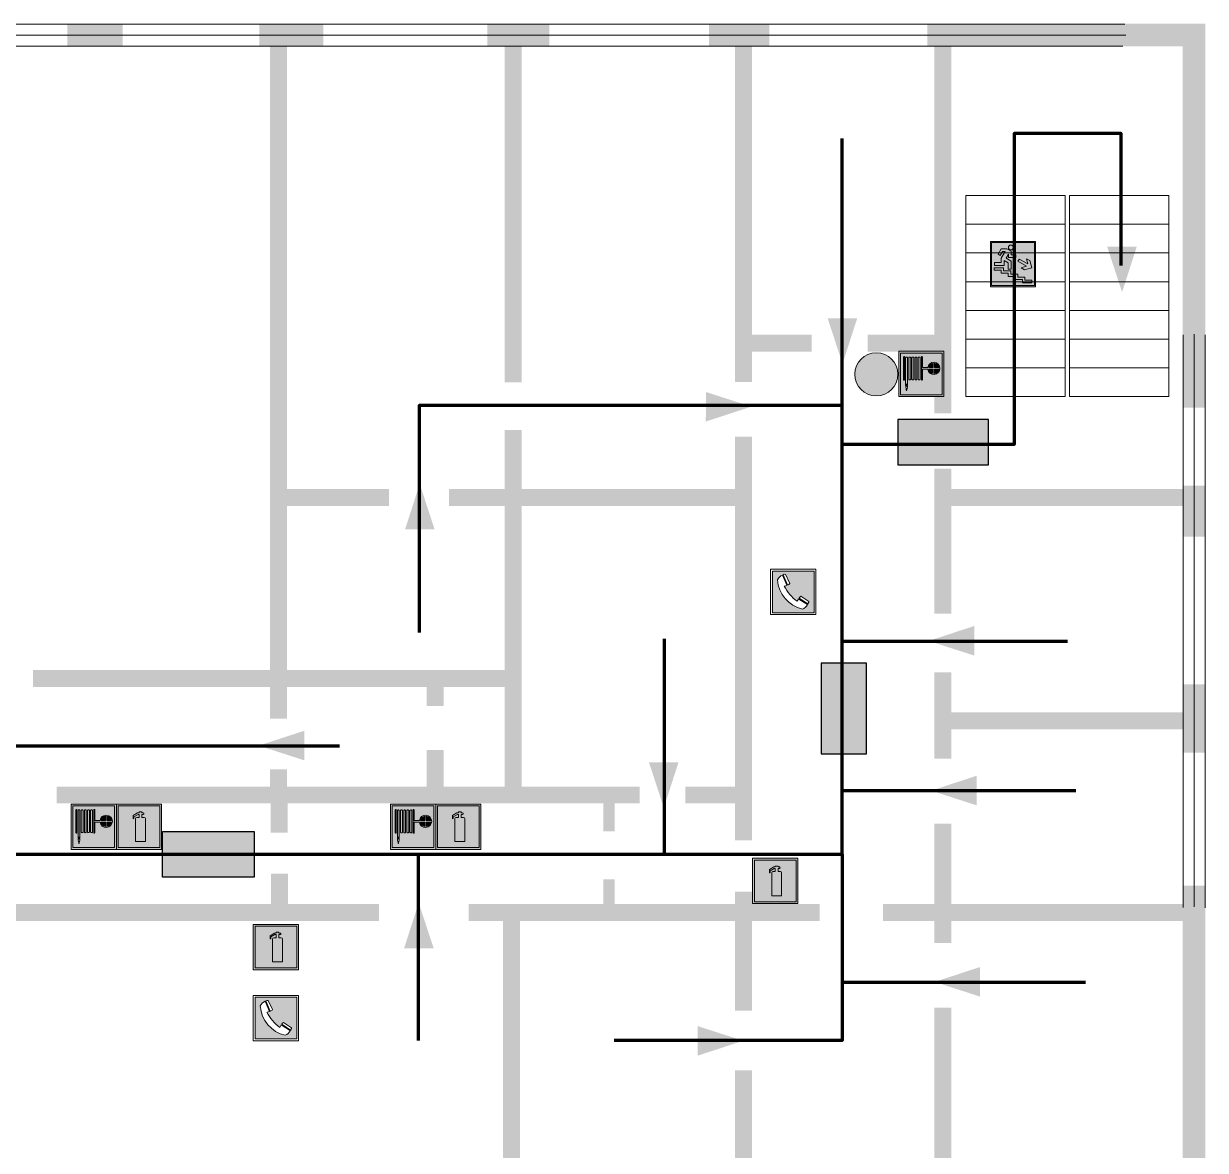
# Model space of a CAD drawing. Header units: millimetres. Extents: x 13114 to 67229, y 22859 to 38520.
# Drawn here: x 26909.2 to 27118, y 31391.5 to 31590.6 of the extents above; entities that cross this region are included whole.
import ezdxf

# ---------------------------------------------------------------- set-up
doc = ezdxf.new("R2010")
doc.units = ezdxf.units.MM
doc.layers.add('План_Штампы', color=7, linetype='Continuous')

# ---------------------------------------------------------------- blocks, each defined once
blk = doc.blocks.new('A$C7B4425F7')
at = {"true_color": 0xffffff}
blk.add_hatch(color=7, dxfattribs=at).paths.add_polyline_path([(0, 0), (-16, 0), (-16, -8), (0, -8)])
h = blk.add_hatch(color=126)
h.paths.add_polyline_path([(-0.2, -0.2), (-15.8, -0.2), (-15.8, -7.8), (-0.2, -7.8)])
h.paths.add_polyline_path([(-11.76, -2.03), (-11.76, -3.66), (-11.17, -3.66, -0.568275), (-11.17, -6.18), (-12.58, -6.18), (-12.58, -2.03)], flags=16)
h.paths.add_polyline_path([(-13.33, -4.12, -0.495768), (-13.59, -6.18), (-15.03, -6.18), (-15.03, -2.03), (-13.59, -2.03, -0.487973)], flags=16)
h.paths.add_polyline_path([(-10.25, -2.03), (-9.48, -2.03), (-9.48, -6.18), (-10.25, -6.18)], flags=16)
h.paths.add_polyline_path([(-13.84, -3.69), (-14.24, -3.69), (-14.24, -3.03), (-13.9, -3.03, -0.692621)], flags=0)
h.paths.add_polyline_path([(-9.15, -2.03), (-8.4, -2.03), (-8.04, -3.07), (-7.68, -2.03), (-6.93, -2.03), (-7.64, -4.1), (-6.93, -6.18), (-7.68, -6.18), (-8.04, -5.14), (-8.4, -6.18), (-9.15, -6.18), (-8.44, -4.1)], flags=16)
h.paths.add_polyline_path([(-11.76, -4.46), (-11.42, -4.46, -0.692621), (-11.36, -5.12), (-11.76, -5.12)], flags=0)
h.paths.add_polyline_path([(-13.9, -5.2), (-14.24, -5.2), (-14.24, -4.55), (-13.84, -4.55, -0.708038)], flags=0)
edge = h.paths.add_edge_path(flags=16)
edge.add_ellipse((-5.51, -4.08), major_axis=(0, 2.05), ratio=0.586184, start_angle=0, end_angle=360)
edge = h.paths.add_edge_path(flags=0)
edge.add_ellipse((-5.51, -4.08), major_axis=(0, 1.14), ratio=0.454828, start_angle=0, end_angle=360)
h.paths.add_polyline_path([(-4.13, -4.96, 0.377264), (-3.48, -4.52, 0.0555), (-3.16, -2.03), (-1.66, -2.03), (-1.66, -4.96), (-0.96, -4.96), (-0.96, -7.01), (-1.75, -7.01), (-1.75, -6.18), (-3.3, -6.18), (-3.3, -7.02), (-4.13, -7.02)], flags=16)
h.paths.add_polyline_path([(-2.73, -2.91), (-2.28, -2.91), (-2.28, -4.96), (-3.05, -4.96, 0.079136)], flags=0)
at = {"color": 126}
blk.add_lwpolyline([(-16, -8), (0, -8), (0, 0), (-16, 0)], close=True, dxfattribs=at)
blk = doc.blocks.new('вниз')
at = {"lineweight": 0, "true_color": 0xffffff}
h = blk.add_hatch(color=7, dxfattribs=at)
h.dxf.hatch_style = 1
h.paths.add_polyline_path([(40994.51, -4472.22), (40986.51, -4472.22), (40986.51, -4480.22), (40994.51, -4480.22)])
h.paths.add_polyline_path([(40994.31, -4472.42), (40994.31, -4480.01), (40986.71, -4480.01), (40986.71, -4472.42)], flags=16)
h.paths.add_polyline_path([(40988.43, -4473.53), (40989.43, -4473.53), (40990.19, -4473.96), (40990.19, -4474.6), (40991, -4474.6), (40991, -4475.06), (40989.73, -4475.06), (40989.73, -4474.46), (40989.3, -4475.18), (40990.17, -4475.7), (40990.17, -4477.11), (40989.63, -4477.11), (40989.63, -4476.01), (40988.94, -4475.59), (40988.94, -4476.46), (40988.94, -4476.46), (40987.47, -4476.46), (40987.26, -4476.46), (40987.26, -4475.92), (40988.4, -4475.92), (40988.4, -4475.2), (40989.1, -4473.99), (40988.66, -4473.99), (40988.24, -4474.7), (40987.86, -4474.47), (40988.41, -4473.56)], flags=0)
h.paths.add_polyline_path([(40990.55, -4473.29, -1), (40989.69, -4473.29, -1)], flags=0)
h.paths.add_polyline_path([(40988.85, -4476.89), (40988.85, -4477.43), (40990.1, -4477.43), (40990.1, -4477.99), (40991.34, -4477.99), (40991.34, -4478.54), (40992.59, -4478.54), (40992.59, -4479.09), (40993.83, -4479.09), (40993.83, -4479.52), (40992.17, -4479.52), (40992.17, -4478.97), (40990.91, -4478.97), (40990.91, -4478.41), (40989.68, -4478.41), (40989.68, -4477.86), (40988.43, -4477.86), (40988.43, -4477.31), (40987.6, -4477.31), (40987.18, -4477.31), (40987.18, -4476.89)], flags=0)
h.paths.add_polyline_path([(40991.61, -4475.33), (40993.12, -4476.2), (40992.9, -4475.27), (40993.48, -4475.6), (40993.83, -4476.88), (40992.56, -4477.22), (40991.97, -4476.88), (40992.9, -4476.61), (40991.38, -4475.74), (40991.58, -4475.39)], flags=0)
h.paths.add_polyline_path([(40990.19, -4473.96), (40989.43, -4473.53), (40988.43, -4473.53), (40988.41, -4473.56), (40987.86, -4474.47), (40988.24, -4474.7), (40988.66, -4473.99), (40989.1, -4473.99), (40988.4, -4475.2), (40988.4, -4475.92), (40987.26, -4475.92), (40987.26, -4476.46), (40987.47, -4476.46), (40988.94, -4476.46), (40988.94, -4476.27), (40988.94, -4475.59), (40989.63, -4476.01), (40989.63, -4477.11), (40990.17, -4477.11), (40990.17, -4475.7), (40989.3, -4475.18), (40989.73, -4474.46), (40989.73, -4475.06), (40991, -4475.06), (40991, -4474.6), (40990.19, -4474.6)], flags=0)
h.paths.add_polyline_path([(40990.55, -4473.29, 1), (40989.69, -4473.29, 1)], flags=0)
h.paths.add_polyline_path([(40991.61, -4475.33), (40991.58, -4475.39), (40991.38, -4475.74), (40992.9, -4476.61), (40991.97, -4476.88), (40992.56, -4477.22), (40993.83, -4476.88), (40993.48, -4475.6), (40992.9, -4475.27), (40993.12, -4476.2)], flags=0)
h.paths.add_polyline_path([(40990.1, -4477.43), (40988.85, -4477.43), (40988.85, -4476.89), (40987.18, -4476.89), (40987.18, -4477.31), (40987.6, -4477.31), (40988.43, -4477.31), (40988.43, -4477.86), (40989.68, -4477.86), (40989.68, -4478.41), (40990.91, -4478.41), (40990.91, -4478.97), (40992.17, -4478.97), (40992.17, -4479.52), (40993.83, -4479.52), (40993.83, -4479.09), (40992.59, -4479.09), (40992.59, -4478.54), (40991.34, -4478.54), (40991.34, -4477.99), (40990.1, -4477.99)], flags=0)
at = {"lineweight": 0}
h = blk.add_hatch(color=126, dxfattribs=at)
h.dxf.hatch_style = 1
h.paths.add_polyline_path([(40994.31, -4472.42), (40986.71, -4472.42), (40986.71, -4480.01), (40994.31, -4480.01)])
h.paths.add_polyline_path([(40988.43, -4473.53), (40989.43, -4473.53), (40990.19, -4473.96), (40990.19, -4474.6), (40991, -4474.6), (40991, -4475.06), (40989.73, -4475.06), (40989.73, -4474.46), (40989.3, -4475.18), (40990.17, -4475.7), (40990.17, -4477.11), (40989.63, -4477.11), (40989.63, -4476.01), (40988.94, -4475.59), (40988.94, -4476.46), (40988.94, -4476.46), (40987.47, -4476.46), (40987.26, -4476.46), (40987.26, -4475.92), (40988.4, -4475.92), (40988.4, -4475.2), (40989.1, -4473.99), (40988.66, -4473.99), (40988.24, -4474.7), (40987.86, -4474.47), (40988.41, -4473.56)], flags=16)
h.paths.add_polyline_path([(40990.55, -4473.29, -1), (40989.69, -4473.29, -1)], flags=16)
h.paths.add_polyline_path([(40988.85, -4476.89), (40988.85, -4477.43), (40990.1, -4477.43), (40990.1, -4477.99), (40991.34, -4477.99), (40991.34, -4478.54), (40992.59, -4478.54), (40992.59, -4479.09), (40993.83, -4479.09), (40993.83, -4479.52), (40992.17, -4479.52), (40992.17, -4478.97), (40990.91, -4478.97), (40990.91, -4478.41), (40989.68, -4478.41), (40989.68, -4477.86), (40988.43, -4477.86), (40988.43, -4477.31), (40987.6, -4477.31), (40987.18, -4477.31), (40987.18, -4476.89)], flags=16)
h.paths.add_polyline_path([(40991.61, -4475.33), (40993.12, -4476.2), (40992.9, -4475.27), (40993.48, -4475.6), (40993.83, -4476.88), (40992.56, -4477.22), (40991.97, -4476.88), (40992.9, -4476.61), (40991.38, -4475.74), (40991.58, -4475.39)], flags=16)
at = {"lineweight": 0, "true_color": 0xffffff}
h = blk.add_hatch(color=7, dxfattribs=at)
h.dxf.hatch_style = 1
h.paths.add_polyline_path([(40989.73, -4474.46), (40989.73, -4475.06), (40991, -4475.06), (40991, -4474.6), (40990.19, -4474.6), (40990.19, -4473.96), (40989.43, -4473.53), (40988.43, -4473.53), (40988.41, -4473.56), (40987.86, -4474.47), (40988.24, -4474.7), (40988.66, -4473.99), (40989.1, -4473.99), (40988.4, -4475.2), (40988.4, -4475.92), (40987.26, -4475.92), (40987.26, -4476.46), (40987.47, -4476.46), (40988.94, -4476.46), (40988.94, -4475.59), (40989.63, -4476.01), (40989.63, -4477.11), (40990.17, -4477.11), (40990.17, -4475.7), (40989.3, -4475.18)])
h.paths.add_polyline_path([(40989.69, -4473.29, 1), (40990.55, -4473.29, 1)])
h.paths.add_polyline_path([(40991.61, -4475.33), (40991.58, -4475.39), (40991.38, -4475.74), (40992.9, -4476.61), (40991.97, -4476.88), (40992.56, -4477.22), (40993.83, -4476.88), (40993.48, -4475.6), (40992.9, -4475.27), (40993.12, -4476.2)])
h.paths.add_polyline_path([(40990.1, -4477.43), (40988.85, -4477.43), (40988.85, -4476.89), (40987.18, -4476.89), (40987.18, -4477.31), (40987.6, -4477.31), (40988.43, -4477.31), (40988.43, -4477.86), (40989.68, -4477.86), (40989.68, -4478.41), (40990.91, -4478.41), (40990.91, -4478.97), (40992.17, -4478.97), (40992.17, -4479.52), (40993.83, -4479.52), (40993.83, -4479.09), (40992.59, -4479.09), (40992.59, -4478.54), (40991.34, -4478.54), (40991.34, -4477.99), (40990.1, -4477.99)])
at = {"color": 126, "lineweight": 0}
for points in [[(40986.51, -4472.22), (40994.51, -4472.22), (40994.51, -4480.22), (40986.51, -4480.22)], [(40986.71, -4472.42), (40994.31, -4472.42), (40994.31, -4480.01), (40986.71, -4480.01)]]:
    blk.add_lwpolyline(points, close=True, dxfattribs=at)
for points in [[(40987.47, -4476.46), (40987.26, -4476.46), (40987.26, -4475.92), (40988.4, -4475.92), (40988.4, -4475.2), (40989.1, -4473.99), (40988.66, -4473.99), (40988.24, -4474.7), (40987.86, -4474.47), (40988.41, -4473.56), (40988.43, -4473.53), (40989.43, -4473.53), (40990.19, -4473.96), (40990.19, -4474.6), (40991, -4474.6), (40991, -4475.06), (40989.73, -4475.06), (40989.73, -4474.46), (40989.3, -4475.18), (40990.17, -4475.7), (40990.17, -4477.11), (40989.63, -4477.11), (40989.63, -4476.01), (40988.94, -4475.59), (40988.94, -4476.46)], [(40987.6, -4477.31), (40987.18, -4477.31), (40987.18, -4476.89), (40988.85, -4476.89), (40988.85, -4477.43), (40990.1, -4477.43), (40990.1, -4477.99), (40991.34, -4477.99), (40991.34, -4478.54), (40992.59, -4478.54), (40992.59, -4479.09), (40993.83, -4479.09), (40993.83, -4479.52), (40992.17, -4479.52), (40992.17, -4478.97), (40990.91, -4478.97), (40990.91, -4478.41), (40989.68, -4478.41), (40989.68, -4477.86), (40988.43, -4477.86), (40988.43, -4477.31), (40987.6, -4477.31)], [(40987.47, -4476.46), (40988.94, -4476.46), (40988.94, -4476.27)], [(40991.58, -4475.39), (40991.38, -4475.74), (40992.9, -4476.61), (40991.97, -4476.88), (40992.56, -4477.22), (40993.83, -4476.88), (40993.48, -4475.6), (40992.9, -4475.27), (40993.12, -4476.2), (40991.61, -4475.33), (40991.58, -4475.39)]]:
    blk.add_lwpolyline(points, dxfattribs=at)
blk.add_circle((40990.12, -4473.29), 0.432, dxfattribs=at)
blk = doc.blocks.new('A$C32E8229D')
at = {"true_color": 0xffffff}
blk.add_hatch(color=7, dxfattribs=at).paths.add_polyline_path([(0, 0), (0, -8), (16, -8), (16, 0)])
h = blk.add_hatch(color=126)
h.paths.add_polyline_path([(0.2, -0.2), (15.8, -0.2), (15.8, -7.8), (0.2, -7.8)])
h.paths.add_polyline_path([(13.49, -2.05), (12.08, -2.05), (11.37, -2.63, 0.162397), (11.29, -2.84), (11.29, -3.63), (10.35, -3.63), (10.35, -4.05), (11.68, -4.05), (11.68, -3.48), (12.26, -4.28), (11.29, -5.1), (11.29, -6.78), (11.85, -6.78), (11.85, -5.44), (12.8, -4.64), (12.8, -5.94), (14.46, -5.94), (14.46, -5.39), (13.45, -5.39), (13.45, -3.97), (12.46, -2.59), (13.15, -2.59), (13.69, -3.34), (14.18, -3)], flags=16)
h.paths.add_polyline_path([(10.74, -1.82, 1), (11.8, -1.82, 1)], flags=16)
h.paths.add_polyline_path([(9.39, -3.59), (5.99, -3.59), (6.56, -3.03), (5.91, -3.03), (5.1, -3.83), (5.91, -4.64), (6.56, -4.64), (5.99, -4.09), (9.39, -4.09)], flags=16)
h.paths.add_polyline_path([(4.29, -1.08), (1.72, -1.08), (1.72, -6.6), (4.29, -6.6)], flags=16)
at = {"color": 126}
blk.add_lwpolyline([(16, -8), (0, -8), (0, 0), (16, 0)], close=True, dxfattribs=at)
blk = doc.blocks.new('A$C456E1F9C')
at = {"lineweight": 5}
h = blk.add_hatch(color=242, dxfattribs=at)
h.paths.add_polyline_path([(0.51, -1.47), (0.51, -13.26), (12.29, -13.26), (12.29, -1.47)])
h.paths.add_polyline_path([(5.42, -4.95, -0.254479), (4.78, -5.4), (3.52, -2.53, -0.209735), (4.23, -2.4)], flags=16)
h.paths.add_polyline_path([(8.53, -8.6), (10.87, -10.17), (10.54, -10.76), (8.03, -9.13, -0.192251)], flags=16)
h.paths.add_polyline_path([(4.61, -5.49, 0.005518), (3.87, -5.72, 0.128647), (7.49, -10.01, 0.00809), (7.83, -9.33), (10.47, -10.97, -0.16736), (8.99, -12.25, -0.327862), (1.95, -3.95, -0.166952), (3.36, -2.62)], flags=16)
at = {"color": 242, "lineweight": 5}
for p, q in [((0, -13.77), (0, -0.97)), ((12.8, -0.97), (0, -0.97)), ((4.61, -5.49), (3.36, -2.62)), ((3.52, -2.53), (4.78, -5.4)), ((4.23, -2.4), (5.42, -4.95)), ((12.8, -13.77), (12.8, -0.97)), ((7.83, -9.33), (10.47, -10.97)), ((8.03, -9.13), (10.54, -10.76)), ((10.81, -10.12), (8.53, -8.6)), ((10.54, -10.76), (10.8, -10.3)), ((10.8, -10.3), (10.81, -10.12)), ((0, -13.77), (12.8, -13.77))]:
    blk.add_line(p, q, dxfattribs=at)
blk.add_lwpolyline([(0.51, -1.47), (12.29, -1.47), (12.29, -13.26), (0.51, -13.26)], close=True, dxfattribs=at)
for centre, radius, start, end in [((4.59, -5.34), 2.99, 114.2845, 152.1974), ((4.02, -3.27), 0.891, 76.3284, 123.7092), ((11.12, -3.31), 9.19, 183.9915, 256.6009), ((14.98, -39.1), 35.17, 107.1487, 108.4135), ((13.86, -0.94), 11.08, 205.5536, 234.8762), ((4.68, -4.59), 0.824, 276.9621, 334.0723), ((-13.31, 0.8), 23.44, 332.5487, 334.4027), ((8.94, -9.5), 0.989, 114.4092, 157.9388), ((7.87, -9.46), 3, 291.9291, 329.9329)]:
    blk.add_arc(centre, radius, start, end, dxfattribs=at)
blk = doc.blocks.new('A$C3AD82952')
at = {"true_color": 0xf5f5ff}
h = blk.add_hatch(color=7, dxfattribs=at)
h.dxf.hatch_style = 1
h.paths.add_polyline_path([(8.21, 8.73, 0.414214), (7.89, 9.05), (7.22, 9.05), (7.22, 9.92), (7.59, 9.92, 1), (7.57, 10.36), (7.22, 10.36), (7.22, 10.6), (6.43, 10.6), (6.43, 10.36), (6.01, 10.36), (4.74, 9.59), (4.74, 8.69), (4.98, 8.73), (4.98, 9.26), (6.12, 9.91), (6.43, 9.91), (6.43, 9.05), (5.76, 9.05, 0.414214), (5.44, 8.73), (5.44, 2.2), (8.21, 2.2)], flags=0)
h.paths.add_polyline_path([(12.8, 12.8), (0, 12.8), (0, 0), (12.8, 0)])
h.paths.add_polyline_path([(0.51, 12.29), (12.29, 12.29), (12.29, 0.51), (0.51, 0.51)], flags=16)
h.paths.add_polyline_path([(4.74, 9.59), (6.01, 10.36), (6.43, 10.36), (6.43, 10.6), (7.22, 10.6), (7.22, 10.36), (7.59, 10.36, -0.94586), (7.59, 9.92), (7.22, 9.92), (7.22, 9.05), (7.89, 9.05, -0.414214), (8.21, 8.73), (8.21, 2.2), (5.44, 2.2), (5.44, 8.73, -0.414214), (5.76, 9.05), (6.43, 9.05), (6.43, 9.91), (6.12, 9.91), (4.98, 9.26), (4.98, 8.73), (4.74, 8.69)], flags=0)
h = blk.add_hatch(color=242)
h.dxf.hatch_style = 1
h.paths.add_polyline_path([(12.29, 12.29), (0.51, 12.29), (0.51, 0.51), (12.29, 0.51)])
h.paths.add_polyline_path([(4.74, 8.69), (4.74, 9.59), (6.01, 10.36), (6.43, 10.36), (6.43, 10.6), (7.22, 10.6), (7.22, 10.36), (7.59, 10.36, -0.94586), (7.59, 9.92), (7.22, 9.92), (7.22, 9.05), (7.89, 9.05, -0.414214), (8.21, 8.73), (8.21, 2.2), (5.44, 2.2), (5.44, 8.73, -0.414214), (5.76, 9.05), (6.43, 9.05), (6.43, 9.91), (6.12, 9.91), (4.98, 9.26), (4.98, 8.73)], flags=16)
h = blk.add_hatch(color=7, dxfattribs=at)
h.dxf.hatch_style = 1
h.paths.add_polyline_path([(8.21, 8.73, 0.414214), (7.89, 9.05), (7.22, 9.05), (7.22, 9.92), (7.59, 9.92, 1), (7.57, 10.36), (7.22, 10.36), (7.22, 10.6), (6.43, 10.6), (6.43, 10.36), (6.01, 10.36), (4.74, 9.59), (4.74, 8.69), (4.98, 8.73), (4.98, 9.26), (6.12, 9.91), (6.43, 9.91), (6.43, 9.05), (5.76, 9.05, 0.414214), (5.44, 8.73), (5.44, 2.2), (8.21, 2.2)])
at = {"color": 242, "lineweight": 5}
for p, q in [((0, 0), (0, 12.8)), ((0, 12.8), (12.8, 12.8)), ((6.01, 10.36), (4.74, 9.59)), ((6.01, 10.36), (6.43, 10.36)), ((7.22, 10.6), (6.43, 10.6)), ((6.43, 10.6), (6.43, 10.36)), ((7.22, 10.36), (7.22, 10.6)), ((7.59, 10.36), (7.22, 10.36)), ((12.8, 0), (12.8, 12.8)), ((4.74, 9.59), (4.74, 8.69)), ((4.74, 8.69), (4.98, 8.73)), ((4.98, 9.26), (6.12, 9.91)), ((4.98, 8.73), (4.98, 9.26)), ((5.44, 2.2), (5.44, 8.73)), ((5.76, 9.05), (6.43, 9.05)), ((6.12, 9.91), (6.43, 9.91)), ((6.43, 9.91), (6.43, 9.05)), ((7.22, 9.05), (7.22, 9.92)), ((7.59, 9.92), (7.22, 9.92)), ((7.89, 9.05), (7.22, 9.05)), ((8.21, 2.2), (8.21, 8.73)), ((0, 0), (12.8, 0)), ((5.44, 2.2), (8.21, 2.2))]:
    blk.add_line(p, q, dxfattribs=at)
blk.add_lwpolyline([(0.51, 12.29), (12.29, 12.29), (12.29, 0.51), (0.51, 0.51)], close=True, dxfattribs=at)
for centre, radius, start, end in [((7.58, 10.14), 0.223, 273.1875, 86.8125), ((5.76, 8.73), 0.32, 90, 180), ((7.89, 8.73), 0.32, 0, 90)]:
    blk.add_arc(centre, radius, start, end, dxfattribs=at)
blk = doc.blocks.new('A$C37112FD5')
at = {"true_color": 0xf5f5ff}
h = blk.add_hatch(color=7, dxfattribs=at)
h.dxf.hatch_style = 1
h.paths.add_polyline_path([(12.8, -7.4), (0, -7.4), (0, -20.2), (12.8, -20.2)])
h.paths.add_polyline_path([(12.29, -7.91), (12.29, -19.69), (0.51, -19.69), (0.51, -7.91)], flags=16)
h.paths.add_polyline_path([(4.98, -9.04, -0.42597), (5.17, -9.22), (5.17, -12.25), (5.17, -15.29, -0.432244), (4.98, -15.47), (4.83, -15.47, -0.42597), (4.64, -15.29), (4.64, -12.25), (4.64, -9.22, -0.432244), (4.83, -9.04)], flags=0)
h.paths.add_polyline_path([(4.28, -9.22), (4.28, -12.25), (4.28, -15.29, -0.432244), (4.09, -15.47), (3.94, -15.47, -0.42597), (3.75, -15.29), (3.75, -12.25), (3.75, -9.22, -0.432244), (3.94, -9.04), (4.09, -9.04, -0.42597)], flags=0)
h.paths.add_polyline_path([(5.72, -9.04), (5.87, -9.04, -0.42597), (6.06, -9.22), (6.06, -12.25), (6.06, -15.29, -0.432244), (5.87, -15.47), (5.72, -15.47, -0.42597), (5.53, -15.29), (5.53, -12.25), (5.53, -9.22, -0.432244)], flags=0)
h.paths.add_polyline_path([(6.42, -8.9), (6.5, -8.9, -0.42597), (6.69, -9.08), (6.69, -12.03), (8.21, -12.03, -15.824349), (8.21, -12.47), (6.69, -12.47), (6.69, -15.42, -0.432244), (6.5, -15.6), (6.42, -15.6)], flags=0)
h.paths.add_polyline_path([(3.39, -9.22), (3.39, -12.25), (3.39, -15.29, -0.432244), (3.2, -15.47), (3.05, -15.47, -0.42597), (2.85, -15.29), (2.85, -12.25), (2.85, -9.22, -0.432244), (3.05, -9.04), (3.2, -9.04, -0.42597)], flags=0)
h.paths.add_polyline_path([(2.5, -9.22), (2.5, -16.71), (1.96, -16.71), (1.96, -9.22, -0.432244), (2.15, -9.04), (2.31, -9.04, -0.42597)], flags=0)
h.paths.add_polyline_path([(1.61, -8.9), (1.61, -15.6), (1.57, -15.6, -0.42597), (1.37, -15.42), (1.37, -12.03), (1.37, -9.09, -0.432244), (1.57, -8.9)], flags=0)
h.paths.add_polyline_path([(9.76, -10.81), (9.76, -12.03), (8.49, -12.03, -0.336371)], flags=0)
h.paths.add_polyline_path([(8.49, -12.47), (9.76, -12.47), (9.76, -13.7, -0.336371)], flags=0)
h.paths.add_polyline_path([(10.11, -10.81, -0.336371), (11.38, -12.03), (10.11, -12.03)], flags=0)
h.paths.add_polyline_path([(10.11, -12.47), (11.38, -12.47, -0.336371), (10.11, -13.7)], flags=0)
h.paths.add_polyline_path([(2.5, -16.84), (2.5, -17.05), (1.97, -17.05), (1.97, -16.84)], flags=0)
h.paths.add_polyline_path([(2.5, -17.24, -0.033778), (2.24, -18.6, -0.033778), (1.97, -17.24)], flags=0)
h = blk.add_hatch(color=242)
h.dxf.hatch_style = 1
h.paths.add_polyline_path([(12.29, -7.91), (0.51, -7.91), (0.51, -19.69), (12.29, -19.69)])
h.paths.add_polyline_path([(6.42, -15.6), (6.42, -8.9), (6.5, -8.9, -0.42597), (6.69, -9.08), (6.69, -12.03), (8.21, -12.03, -15.824349), (8.21, -12.47), (6.69, -12.47), (6.69, -15.42, -0.432244), (6.5, -15.6)], flags=16)
h.paths.add_polyline_path([(5.87, -15.47), (5.72, -15.47, -0.42597), (5.53, -15.29), (5.53, -12.25), (5.53, -9.22, -0.432244), (5.72, -9.04), (5.87, -9.04, -0.42597), (6.06, -9.22), (6.06, -12.25), (6.06, -15.29, -0.432244)], flags=16)
h.paths.add_polyline_path([(4.98, -15.47), (4.83, -15.47, -0.42597), (4.64, -15.29), (4.64, -12.25), (4.64, -9.22, -0.432244), (4.83, -9.04), (4.98, -9.04, -0.42597), (5.17, -9.22), (5.17, -12.25), (5.17, -15.29, -0.432244)], flags=16)
h.paths.add_polyline_path([(4.09, -15.47), (3.94, -15.47, -0.42597), (3.75, -15.29), (3.75, -12.25), (3.75, -9.22, -0.432244), (3.94, -9.04), (4.09, -9.04, -0.42597), (4.28, -9.22), (4.28, -12.25), (4.28, -15.29, -0.432244)], flags=16)
h.paths.add_polyline_path([(3.2, -15.47), (3.05, -15.47, -0.42597), (2.85, -15.29), (2.85, -12.25), (2.85, -9.22, -0.432244), (3.05, -9.04), (3.2, -9.04, -0.42597), (3.39, -9.22), (3.39, -12.25), (3.39, -15.29, -0.432244)], flags=16)
h.paths.add_polyline_path([(2.5, -17.05), (1.97, -17.05), (1.97, -16.84), (2.5, -16.84)], flags=16)
h.paths.add_polyline_path([(2.5, -17.24, -0.033778), (2.24, -18.6, -0.033778), (1.97, -17.24)], flags=16)
h.paths.add_polyline_path([(2.5, -16.71), (1.96, -16.71), (1.96, -9.22, -0.432244), (2.15, -9.04), (2.31, -9.04, -0.42597), (2.5, -9.22)], flags=16)
h.paths.add_polyline_path([(1.61, -15.6), (1.57, -15.6, -0.42597), (1.37, -15.42), (1.37, -12.03), (1.37, -9.09, -0.432244), (1.57, -8.9), (1.61, -8.9)], flags=16)
h.paths.add_polyline_path([(8.49, -12.47), (9.76, -12.47), (9.76, -13.7, -0.336371)], flags=0)
h.paths.add_polyline_path([(10.11, -13.7), (10.11, -12.47), (11.38, -12.47, -0.336371)], flags=0)
h.paths.add_polyline_path([(8.49, -12.03, -0.336371), (9.76, -10.81), (9.76, -12.03)], flags=0)
h.paths.add_polyline_path([(10.11, -12.03), (10.11, -10.81, -0.336371), (11.38, -12.03)], flags=0)
h = blk.add_hatch(color=7, dxfattribs=at)
h.dxf.hatch_style = 1
h.paths.add_polyline_path([(1.61, -8.9), (1.57, -8.9, 0.432244), (1.37, -9.09), (1.37, -12.03), (1.37, -15.42, 0.42597), (1.57, -15.6), (1.61, -15.6)])
h.paths.add_polyline_path([(2.5, -9.22, 0.42597), (2.31, -9.04), (2.15, -9.04, 0.432244), (1.96, -9.22), (1.96, -16.71), (2.5, -16.71)])
h.paths.add_polyline_path([(2.5, -16.84), (1.97, -16.84), (1.97, -17.05), (2.5, -17.05)])
h.paths.add_polyline_path([(2.5, -17.24), (1.97, -17.24, 0.033778), (2.24, -18.6, 0.033778)])
h.paths.add_polyline_path([(3.39, -12.25), (3.39, -9.22, 0.42597), (3.2, -9.04), (3.05, -9.04, 0.432244), (2.85, -9.22), (2.85, -12.25), (2.85, -15.29, 0.42597), (3.05, -15.47), (3.2, -15.47, 0.432244), (3.39, -15.29)])
h.paths.add_polyline_path([(4.28, -12.25), (4.28, -9.22, 0.42597), (4.09, -9.04), (3.94, -9.04, 0.432244), (3.75, -9.22), (3.75, -12.25), (3.75, -15.29, 0.42597), (3.94, -15.47), (4.09, -15.47, 0.432244), (4.28, -15.29)])
h.paths.add_polyline_path([(5.17, -12.25), (5.17, -9.22, 0.42597), (4.98, -9.04), (4.83, -9.04, 0.432244), (4.64, -9.22), (4.64, -12.25), (4.64, -15.29, 0.42597), (4.83, -15.47), (4.98, -15.47, 0.432244), (5.17, -15.29)])
h.paths.add_polyline_path([(6.06, -12.25), (6.06, -9.22, 0.42597), (5.87, -9.04), (5.72, -9.04, 0.432244), (5.53, -9.22), (5.53, -12.25), (5.53, -15.29, 0.42597), (5.72, -15.47), (5.87, -15.47, 0.432244), (6.06, -15.29)])
h.paths.add_polyline_path([(6.69, -12.47), (8.21, -12.47, 15.824349), (8.21, -12.03), (6.69, -12.03), (6.69, -9.08, 0.42597), (6.5, -8.9), (6.42, -8.9), (6.42, -15.6), (6.5, -15.6, 0.432244), (6.69, -15.42)])
h.paths.add_polyline_path([(8.49, -12.47), (9.76, -12.47), (9.76, -13.7, -0.336371)], flags=16)
h.paths.add_polyline_path([(8.49, -12.03, -0.336371), (9.76, -10.81), (9.76, -12.03)], flags=16)
h.paths.add_polyline_path([(10.11, -12.47), (11.38, -12.47, -0.336371), (10.11, -13.7)], flags=16)
h.paths.add_polyline_path([(10.11, -12.03), (10.11, -10.81, -0.336371), (11.38, -12.03)], flags=16)
h = blk.add_hatch(color=242)
h.dxf.hatch_style = 1
h.paths.add_polyline_path([(9.76, -10.81, 0.336371), (8.49, -12.03), (9.76, -12.03)])
h.paths.add_polyline_path([(10.11, -10.81), (10.11, -12.03), (11.38, -12.03, 0.336371)])
h.paths.add_polyline_path([(11.38, -12.47), (10.11, -12.47), (10.11, -13.7, 0.336371)])
h.paths.add_polyline_path([(9.76, -12.47), (8.49, -12.47, 0.336371), (9.76, -13.7)])
at = {"color": 242, "lineweight": 5}
for p, q in [((0, -20.2), (0, -7.4)), ((0, -7.4), (12.8, -7.4)), ((1.37, -12.03), (1.37, -9.08)), ((1.57, -8.9), (1.61, -8.9)), ((1.61, -8.9), (1.61, -15.6)), ((1.96, -16.71), (1.96, -9.22)), ((2.15, -9.04), (2.31, -9.04)), ((2.5, -16.71), (2.5, -9.22)), ((2.85, -12.25), (2.85, -9.22)), ((3.05, -9.04), (3.2, -9.04)), ((3.39, -12.25), (3.39, -9.22)), ((3.75, -12.25), (3.75, -9.22)), ((3.94, -9.04), (4.09, -9.04)), ((4.28, -12.25), (4.28, -9.22)), ((4.64, -12.25), (4.64, -9.22)), ((4.83, -9.04), (4.98, -9.04)), ((5.17, -12.25), (5.17, -9.22)), ((5.53, -12.25), (5.53, -9.22)), ((5.72, -9.04), (5.87, -9.04)), ((6.06, -12.25), (6.06, -9.22)), ((6.42, -8.9), (6.42, -15.6)), ((6.5, -8.9), (6.42, -8.9)), ((6.69, -12.03), (6.69, -9.08)), ((12.8, -20.2), (12.8, -7.4)), ((1.37, -12.03), (1.37, -15.42)), ((2.85, -12.25), (2.85, -15.29)), ((3.39, -12.25), (3.39, -15.29)), ((3.75, -12.25), (3.75, -15.29)), ((4.28, -12.25), (4.28, -15.29)), ((4.64, -12.25), (4.64, -15.29)), ((5.17, -12.25), (5.17, -15.29)), ((5.53, -12.25), (5.53, -15.29)), ((6.06, -12.25), (6.06, -15.29)), ((8.21, -12.03), (6.69, -12.03)), ((8.21, -12.47), (6.69, -12.47)), ((6.69, -12.47), (6.69, -15.42)), ((9.76, -12.03), (8.49, -12.03)), ((9.76, -12.47), (8.49, -12.47)), ((9.76, -10.81), (9.76, -12.03)), ((9.76, -12.47), (9.76, -13.7)), ((10.11, -10.81), (10.11, -12.03)), ((11.38, -12.03), (10.11, -12.03)), ((11.38, -12.47), (10.11, -12.47)), ((10.11, -12.47), (10.11, -13.7)), ((1.57, -15.6), (1.61, -15.6)), ((3.05, -15.47), (3.2, -15.47)), ((3.94, -15.47), (4.09, -15.47)), ((4.83, -15.47), (4.98, -15.47)), ((5.72, -15.47), (5.87, -15.47)), ((6.42, -15.6), (6.5, -15.6)), ((1.96, -16.71), (2.5, -16.71)), ((1.97, -16.84), (2.5, -16.84)), ((1.97, -17.05), (1.97, -16.84)), ((2.5, -17.05), (1.97, -17.05)), ((1.97, -17.24), (2.5, -17.24)), ((2.5, -16.84), (2.5, -17.05)), ((0, -20.2), (12.8, -20.2))]:
    blk.add_line(p, q, dxfattribs=at)
blk.add_lwpolyline([(0.51, -7.91), (12.29, -7.91), (12.29, -19.69), (0.51, -19.69)], close=True, dxfattribs=at)
for centre, radius, start, end in [((1.56, -9.09), 0.182, 87.1027, 180.6071), ((2.15, -9.22), 0.182, 87.1027, 180.6071), ((2.32, -9.22), 0.182, 359.3929, 92.8973), ((3.04, -9.22), 0.182, 87.1027, 180.6071), ((3.21, -9.22), 0.182, 359.3929, 92.8973), ((3.93, -9.22), 0.182, 87.1027, 180.6071), ((4.1, -9.22), 0.182, 359.3929, 92.8973), ((4.82, -9.22), 0.182, 87.1027, 180.6071), ((4.99, -9.22), 0.182, 359.3929, 92.8973), ((5.71, -9.22), 0.182, 87.1027, 180.6071), ((5.88, -9.22), 0.182, 359.3929, 92.8973), ((6.51, -9.09), 0.182, 359.3929, 92.8973), ((9.93, -12.25), 1.74, 187.2319, 172.7681), ((9.93, -12.25), 1.46, 96.9927, 171.3585), ((9.93, -12.25), 1.46, 188.6415, 263.0073), ((9.93, -12.25), 1.46, 8.6415, 83.0073), ((9.93, -12.25), 1.46, 276.9927, 351.3585), ((1.56, -15.42), 0.182, 179.3929, 272.8973), ((3.04, -15.29), 0.182, 179.3929, 272.8973), ((3.21, -15.29), 0.182, 267.1027, 0.6071), ((3.93, -15.29), 0.182, 179.3929, 272.8973), ((4.1, -15.29), 0.182, 267.1027, 0.6071), ((4.82, -15.29), 0.182, 179.3929, 272.8973), ((4.99, -15.29), 0.182, 267.1027, 0.6071), ((5.71, -15.29), 0.182, 179.3929, 272.8973), ((5.88, -15.29), 0.182, 267.1027, 0.6071), ((6.51, -15.42), 0.182, 267.1027, 0.6071), ((12.17, -15.98), 10.27, 187.041, 194.7793), ((-7.7, -15.98), 10.27, 345.2207, 352.959)]:
    blk.add_arc(centre, radius, start, end, dxfattribs=at)
blk = doc.blocks.new('A$C7B8C2D5B')
at = {"lineweight": 0}
h = blk.add_hatch(color=5, dxfattribs=at)
h.dxf.hatch_style = 1
h.paths.add_polyline_path([(1.397, -3.024, 1), (-2.112, -3.024, 1)])
at = {"color": 5, "lineweight": 0}
blk.add_circle((-0.358, -3.024), 1.755, dxfattribs=at)

msp = doc.modelspace()

# ---------------------------------------------------------------- linework, layer by layer
at = {"lineweight": 0}
for points in [[(26811.63, 31590.51), (27103.82, 31590.51)], [(26811.82, 31588.58), (27104.02, 31588.58)], [(26811.25, 31586.6), (27103.44, 31586.6)], [(27114.1, 31434.39), (27114.1, 31535.63)], [(27116.05, 31434.51), (27116.05, 31535.75)], [(27118.01, 31434.35), (27118.01, 31535.59)]]:
    msp.add_lwpolyline(points, dxfattribs=at)
at = {"lineweight": 100}
for points, const_width in [([(26916.96, 31588.58), (26926.76, 31588.58)], 4), ([(26950.88, 31588.58), (26962.18, 31588.58)], 4), ([(26991.2, 31588.58), (27002.13, 31588.58)], 4), ([(27030.37, 31588.58), (27041.02, 31588.58)], 4), ([(27068.95, 31588.58), (27116.05, 31588.58), (27116.05, 31522.73)], 4), ([(27116.05, 31508.95), (27116.05, 31499.94)], 4), ([(27116.05, 31473.86), (27116.05, 31461.77)], 4), ([(27012.68, 31453.59), (27012.68, 31447.86)], 2), ([(27012.68, 31439.38), (27012.68, 31434.56)], 2), ([(27116.05, 31438.28), (27116.05, 31353.5), (27103.48, 31353.5)], 4)]:
    msp.add_lwpolyline(points, dxfattribs=dict(at, const_width=const_width))
at = {"lineweight": 0, "const_width": 3}
for points in [[(26995.75, 31527.23), (26995.75, 31589.11)], [(27036.41, 31527.29), (27036.41, 31588.15)], [(27071.68, 31521.76), (27071.68, 31588.06)], [(26954.25, 31467.78), (26954.25, 31587.21)], [(27036.41, 31534.12), (27048.46, 31534.12)], [(27071.68, 31534.12), (27058.38, 31534.12)], [(26910.87, 31474.89), (26995.75, 31474.89), (26995.75, 31454.28), (26995.75, 31518.81)], [(27026.13, 31454.28), (27036.41, 31454.28), (27036.41, 31446.29), (27036.41, 31517.64)], [(27071.68, 31486.31), (27071.68, 31511.94)], [(26954.25, 31506.87), (26973.81, 31506.87)], [(26984.4, 31506.87), (27036.41, 31506.87)], [(27071.68, 31506.87), (27116.44, 31506.87)], [(27071.68, 31460.68), (27071.68, 31475.95)], [(26981.96, 31474.89), (26981.96, 31470)], [(27071.68, 31467.37), (27116.52, 31467.37)], [(26981.96, 31454.28), (26981.96, 31462.24)], [(26954.25, 31454.28), (26954.25, 31458.83)], [(26954.37, 31447.62), (26954.37, 31455.58)], [(26915.1, 31454.28), (27018.1, 31454.28)], [(27071.68, 31433.49), (27071.68, 31449.23)], [(26954.46, 31432.44), (26954.46, 31440.4)], [(27036.41, 31437.2), (27036.41, 31416.19)], [(26839.24, 31433.49), (26972.03, 31433.49)], [(26987.88, 31433.49), (27049.87, 31433.49)], [(26995.42, 31433.49), (26995.42, 31353.5)], [(27061.06, 31433.49), (27115.7, 31433.49)], [(27071.68, 31433.49), (27071.68, 31428.11)], [(27071.68, 31416.72), (27071.68, 31353.5)], [(27036.41, 31405.59), (27036.41, 31353.5)]]:
    msp.add_lwpolyline(points, dxfattribs=at)
at = {"color": 126, "lineweight": 100, "true_color": 0x008754}
for points in [[(27053.9, 31516.27), (27084.32, 31516.27), (27084.32, 31571.24), (27103.14, 31571.24), (27103.14, 31547.84)], [(26736.18, 31390.35), (26736.18, 31365.26), (26755.98, 31365.26), (26755.98, 31420.47), (26742.68, 31420.47), (26742.68, 31443.84), (27053.9, 31443.84), (27053.9, 31570.31)], [(27053.9, 31523.1), (26979.12, 31523.1), (26979.12, 31483)], [(27022.5, 31443.84), (27022.5, 31481.89)], [(27053.9, 31481.46), (27093.66, 31481.46)], [(26965.04, 31462.91), (26906.46, 31462.91)], [(27053.9, 31455.06), (27095.15, 31455.06)], [(26978.97, 31443.84), (26978.97, 31410.86)], [(27053.9, 31443.84), (27053.9, 31410.86), (27013.59, 31410.86)], [(27053.9, 31421.19), (27096.87, 31421.19)]]:
    msp.add_lwpolyline(points, dxfattribs=at)
at = {"lineweight": 0}
for points in [[(27075.74, 31555.16), (27093.29, 31555.16), (27093.29, 31560.24), (27075.74, 31560.24)], [(27094.03, 31555.16), (27111.58, 31555.16), (27111.58, 31560.24), (27094.03, 31560.24)], [(27075.74, 31550.08), (27093.29, 31550.08), (27093.29, 31555.16), (27075.74, 31555.16)], [(27094.03, 31550.08), (27111.58, 31550.08), (27111.58, 31555.16), (27094.03, 31555.16)], [(27075.74, 31545), (27093.29, 31545), (27093.29, 31550.08), (27075.74, 31550.08)], [(27094.03, 31545), (27111.58, 31545), (27111.58, 31550.08), (27094.03, 31550.08)], [(27075.74, 31539.93), (27093.29, 31539.93), (27093.29, 31545), (27075.74, 31545)], [(27094.03, 31539.93), (27111.58, 31539.93), (27111.58, 31545), (27094.03, 31545)], [(27075.74, 31534.85), (27093.29, 31534.85), (27093.29, 31539.93), (27075.74, 31539.93)], [(27094.03, 31534.85), (27111.58, 31534.85), (27111.58, 31539.93), (27094.03, 31539.93)], [(27075.74, 31529.77), (27093.29, 31529.77), (27093.29, 31534.85), (27075.74, 31534.85)], [(27094.03, 31529.77), (27111.58, 31529.77), (27111.58, 31534.85), (27094.03, 31534.85)], [(27075.74, 31524.69), (27093.29, 31524.69), (27093.29, 31529.77), (27075.74, 31529.77)], [(27094.03, 31524.69), (27111.58, 31524.69), (27111.58, 31529.77), (27094.03, 31529.77)]]:
    msp.add_lwpolyline(points, close=True, dxfattribs=at)
at = {"layer": 'План_Штампы', "color": 126, "true_color": 0x008754}
for points in [[(27100.7, 31551.19), (27105.92, 31551.17), (27103.33, 31543.16)], [(27051.31, 31538.53), (27056.53, 31538.52), (27053.94, 31530.5)], [(27029.78, 31520.28), (27029.79, 31525.51), (27037.81, 31522.92)], [(26981.86, 31501.22), (26976.64, 31501.23), (26979.23, 31509.25)], [(27077.21, 31484.15), (27077.2, 31478.92), (27069.18, 31481.51)], [(26958.84, 31465.64), (26958.82, 31460.41), (26950.81, 31463)], [(27019.73, 31460.07), (27024.95, 31460.05), (27022.36, 31452.03)], [(27077.64, 31457.68), (27077.63, 31452.45), (27069.61, 31455.04)], [(26981.69, 31427.18), (26976.46, 31427.19), (26979.05, 31435.21)], [(27078.23, 31423.87), (27078.22, 31418.65), (27070.2, 31421.24)], [(27028.34, 31408.2), (27028.35, 31413.43), (27036.37, 31410.84)]]:
    msp.add_solid(points, dxfattribs=at)

# ---------------------------------------------------------------- block references
at = {"color": 126, "true_color": 0x008754}
msp.add_blockref('вниз', (-13906.45, 36024.34), dxfattribs=at)
for name, p, xscale, yscale, zscale in [('A$C7B8C2D5B', (27060.69, 31535.22), 2.177419353276491, 2.177419353276491, 2.177419353276491), ('A$C37112FD5', (27063.86, 31537.33), 0.6249984004534781, 0.6249984004534781, 0.6249984004534781), ('A$C456E1F9C', (27041.23, 31494.78), 0.625, 0.625, 0.625), ('A$C37112FD5', (26917.62, 31457.29), 0.6249984004534781, 0.6249984004534781, 0.6249984004534781), ('A$C3AD82952', (26925.62, 31444.66), 0.625, 0.625, 0.625), ('A$C37112FD5', (26974.05, 31457.28), 0.6249984004534781, 0.6249984004534781, 0.6249984004534781), ('A$C3AD82952', (26982.05, 31444.66), 0.625, 0.625, 0.625), ('A$C3AD82952', (27038.04, 31435.09), 0.625, 0.625, 0.625), ('A$C3AD82952', (26949.82, 31423.4), 0.625, 0.625, 0.625), ('A$C456E1F9C', (26949.82, 31419.46), 0.625, 0.625, 0.625)]:
    msp.add_blockref(name, p, dxfattribs=dict(xscale=xscale, yscale=yscale, zscale=zscale))
at = {"layer": 'План_Штампы'}
msp.add_blockref('A$C7B4425F7', (27079.71, 31520.64), dxfattribs=at)
at = {"layer": 'План_Штампы', "color": 126, "true_color": 0x008754, "xscale": -1, "rotation": 90}
msp.add_blockref('A$C32E8229D', (27050.18, 31477.55), dxfattribs=at)
at = {"layer": 'План_Штампы', "color": 126, "true_color": 0x008754, "xscale": 1.012510887696, "yscale": 1.012510887696, "zscale": 1.012510887696, "rotation": 359.9978653237145}
msp.add_blockref('A$C32E8229D', (26933.8, 31447.85), dxfattribs=at)

doc.saveas('drawing.dxf')
